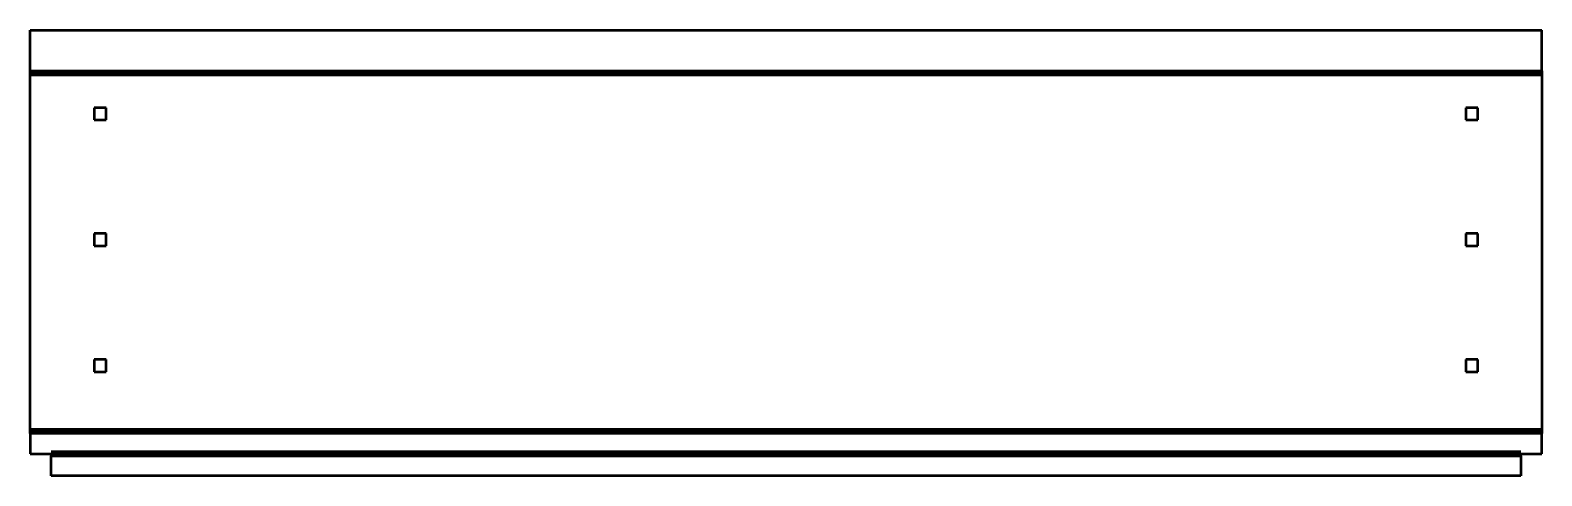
# Model space of a CAD drawing. Header units: inches. Extents: x 0 to 54, y -1.7 to 14.3.
import ezdxf

# ---------------------------------------------------------------- set-up
doc = ezdxf.new("R2010")
doc.units = ezdxf.units.IN
doc.header["$MEASUREMENT"] = 0
doc.linetypes.add('Continuo', pattern=[0])
for name, color, linetype, lineweight in [('IV_BEND', 7, 'Continuo', 50), ('IV_BEND_DOWN', 7, 'Continuo', 50), ('IV_INTERIOR_PROFILES', 7, 'Continuo', 50), ('IV_OUTER_PROFILE', 7, 'Continuo', 50), ('IV_TANGENT', 7, 'Continuo', 50)]:
    doc.layers.add(name, color=color, linetype=linetype, lineweight=lineweight)

msp = doc.modelspace()

# ---------------------------------------------------------------- linework, layer by layer
at = {"layer": 'IV_BEND'}
msp.add_line((0.75, -0.8821), (53.25, -0.8821), dxfattribs=at)
at = {"layer": 'IV_BEND_DOWN'}
for p, q in [((54, 12.7379), (0, 12.7379)), ((54, -0.0721), (0, -0.0721))]:
    msp.add_line(p, q, dxfattribs=at)
at = {"layer": 'IV_INTERIOR_PROFILES'}
for p, q in [((2.28125, 11.49595), (2.28125, 11.05845)), ((2.71875, 11.49595), (2.28125, 11.49595)), ((2.71875, 11.05845), (2.71875, 11.49595)), ((51.28125, 11.49595), (51.28125, 11.05845)), ((51.71875, 11.49595), (51.28125, 11.49595)), ((51.71875, 11.05845), (51.71875, 11.49595)), ((2.28125, 11.05845), (2.71875, 11.05845)), ((51.28125, 11.05845), (51.71875, 11.05845)), ((2.28125, 6.99595), (2.28125, 6.55845)), ((2.71875, 6.99595), (2.28125, 6.99595)), ((2.28125, 6.55845), (2.71875, 6.55845)), ((2.71875, 6.55845), (2.71875, 6.99595)), ((51.28125, 6.99595), (51.28125, 6.55845)), ((51.71875, 6.99595), (51.28125, 6.99595)), ((51.28125, 6.55845), (51.71875, 6.55845)), ((51.71875, 6.55845), (51.71875, 6.99595)), ((2.28125, 2.49595), (2.28125, 2.05845)), ((2.71875, 2.49595), (2.28125, 2.49595)), ((2.71875, 2.05845), (2.71875, 2.49595)), ((51.28125, 2.49595), (51.28125, 2.05845)), ((51.71875, 2.49595), (51.28125, 2.49595)), ((51.71875, 2.05845), (51.71875, 2.49595)), ((2.28125, 2.05845), (2.71875, 2.05845)), ((51.28125, 2.05845), (51.71875, 2.05845))]:
    msp.add_line(p, q, dxfattribs=at)
at = {"layer": 'IV_OUTER_PROFILE'}
for p, q in [((0, 14.2679), (54, 14.2679)), ((0, 12.81), (0, 14.2679)), ((54, 12.81), (54, 14.2679)), ((0, 12.6658), (0, 12.81)), ((0, 0), (0, 12.6658)), ((54, 12.81), (54, 12.6658)), ((54, 12.6658), (54, 0)), ((0, -0.1442), (0, 0)), ((54, 0), (54, -0.1442)), ((0, -0.1442), (0, -0.8725)), ((54, -0.8725), (54, -0.1442)), ((0, -0.8725), (0.75, -0.8725)), ((0.75, -0.8725), (0.75, -0.9542)), ((0.75, -1.6621), (0.75, -0.9542)), ((53.25, -0.9542), (53.25, -0.8725)), ((53.25, -0.8725), (54, -0.8725)), ((53.25, -0.9542), (53.25, -1.6621)), ((53.25, -1.6621), (0.75, -1.6621))]:
    msp.add_line(p, q, dxfattribs=at)
at = {"layer": 'IV_TANGENT'}
for p, q in [((0, 12.81), (54, 12.81)), ((54, 12.6658), (0, 12.6658)), ((0, 0), (54, 0)), ((54, -0.1442), (0, -0.1442)), ((53.25, -0.81), (0.75, -0.81)), ((0.75, -0.9542), (53.25, -0.9542))]:
    msp.add_line(p, q, dxfattribs=at)

doc.saveas('drawing.dxf')
